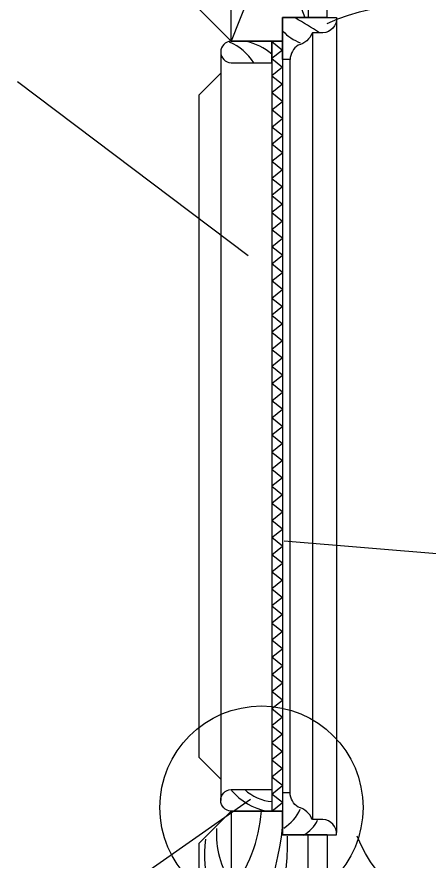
# Model space of a CAD drawing. Header units: metres. Extents: x 98 to 4434, y 156 to 5899.
# Drawn here: x 3429 to 3815, y 2239 to 3029 of the extents above; entities that cross this region are included whole.
import ezdxf

# ---------------------------------------------------------------- set-up
doc = ezdxf.new("R2010")
doc.units = ezdxf.units.M
for name, color, linetype in [('3', 3, 'Continuous'), ('4', 4, 'Continuous'), ('7', 7, 'Continuous'), ('BH', 3, 'Continuous'), ('DIM', 3, 'Continuous')]:
    doc.layers.add(name, color=color, linetype=linetype)
doc.dimstyles.get("Standard").update_dxf_attribs({"dimtxt": 2.5, "dimasz": 2.5, "dimexe": 1.25, "dimexo": 0.625, "dimtad": 1, "dimcen": 2.5, "dimazin": 3, "dimtfac": 1, "dimtmove": 0, "dimatfit": 3})

msp = doc.modelspace()

# ---------------------------------------------------------------- linework, layer by layer
at = {"layer": '3'}
for p, q in [((3705.56, 3014.28), (3705.56, 2278.26)), ((3684.63, 2989.35), (3684.63, 2303.39))]:
    msp.add_line(p, q, dxfattribs=at)
at = {"layer": '4'}
for p, q in [((3701.73, 3184.45), (3701.73, 3028.4)), ((3677.76, 3028.4), (3677.76, 3006.42)), ((3677.76, 3006.42), (3677.76, 3028.4)), ((3719.38, 3028.4), (3677.76, 3028.4)), ((3677.76, 3028.4), (3719.38, 3028.4)), ((3728.04, 3028.4), (3728.04, 2266.25)), ((3619.83, 2996.3), (3619.83, 2296.24)), ((3599.54, 2256.12), (3629.54, 2286.12)), ((3629.54, 2286.12), (3599.54, 2256.12)), ((3629.54, 2286.12), (3677.76, 2286.12)), ((3677.76, 2286.12), (3629.54, 2286.12)), ((3629.54, 2286.12), (3677.76, 2286.12)), ((3677.76, 2286.12), (3677.76, 2264.14)), ((3677.76, 2264.14), (3677.76, 2286.12)), ((3677.76, 2286.12), (3677.76, 2264.14)), ((3677.76, 2283.76), (3677.76, 2264.14)), ((3677.76, 2264.14), (3719.38, 2264.14)), ((3719.38, 2264.14), (3677.76, 2264.14)), ((3677.76, 2264.14), (3719.38, 2264.14)), ((3701.73, 1629.73), (3701.73, 2264.14)), ((3599.54, 2116.12), (3599.54, 2256.12))]:
    msp.add_line(p, q, dxfattribs=at)
msp.add_lwpolyline([(3629.54, 3006.42), (3677.76, 3006.42), (3629.54, 3006.42), (3677.76, 3006.42), (3677.76, 3028.4), (3719.38, 3028.4), (3719.38, 3184.45), (3677.76, 3184.45), (3677.76, 3206.42), (3629.54, 3206.42), (3599.54, 3176.42), (3599.54, 3036.42), (3629.54, 3006.42), (3599.54, 3036.42)], dxfattribs=at)
for points in [[(3715.52, 3014.28), (3705.56, 3014.28, -0.24), (3692.41, 3002.57, 0.25), (3684.68, 2989.15), (3677.76, 2989.15), (3677.76, 3028.4), (3728.04, 3028.4), (3728.04, 3028.4, -0.43)], [(3667.76, 3006.42), (3629.54, 3006.42, 0.96), (3629.54, 2986.17), (3667.76, 2986.17)], [(3667.76, 2286.12), (3629.54, 2286.12, -0.96), (3629.54, 2306.37), (3667.76, 2306.37)], [(3715.52, 2278.26), (3705.56, 2278.26, 0.24), (3692.41, 2289.97, -0.25), (3684.68, 2303.39), (3677.76, 2303.39), (3677.76, 2264.14), (3728.04, 2264.14), (3728.04, 2264.14, 0.43)]]:
    msp.add_lwpolyline(points, format="xyb", close=True, dxfattribs=at)
at = {"layer": '7'}
for p, q in [((3629.54, 3006.42), (3629.54, 3206.42)), ((3667.76, 3006.42), (3667.76, 2306.37)), ((3677.76, 3006.42), (3677.76, 2303.39)), ((3629.54, 2286.12), (3629.54, 1607.67))]:
    msp.add_line(p, q, dxfattribs=at)
for points in [[(3619.83, 2316.07), (3599.54, 2336.37), (3599.54, 2956.17), (3619.83, 2976.47)], [(3719.38, 2264.14), (3719.38, 1629.73), (3701.73, 1629.73)]]:
    msp.add_lwpolyline(points, dxfattribs=at)
at = {"layer": 'BH'}
for p, q in [((3629.54, 3206.42), (3698.57, 3028.4)), ((3699.91, 3184.45), (3629.54, 3006.42))]:
    msp.add_line(p, q, dxfattribs=at)
for points in [[(3668.18, 3006.42), (3667.76, 3006.08), (3677.76, 2998.08), (3667.76, 2990.08), (3677.76, 2982.08), (3667.76, 2974.08), (3677.76, 2966.08), (3667.76, 2958.08)], [(3667.76, 2894.08), (3677.76, 2902.08), (3667.76, 2910.08), (3677.76, 2918.08), (3667.76, 2926.08), (3677.76, 2934.08), (3667.76, 2942.08), (3677.76, 2950.08), (3667.76, 2958.08)], [(3667.76, 2894.08), (3677.76, 2886.08), (3667.76, 2878.08), (3677.76, 2870.08), (3667.76, 2862.08), (3677.76, 2854.08), (3667.76, 2846.08), (3677.76, 2838.08), (3667.76, 2830.08)], [(3667.76, 2766.08), (3677.76, 2774.08), (3667.76, 2782.08), (3677.76, 2790.08), (3667.76, 2798.08), (3677.76, 2806.08), (3667.76, 2814.08), (3677.76, 2822.08), (3667.76, 2830.08)], [(3667.76, 2766.08), (3677.76, 2758.08), (3667.76, 2750.08), (3677.76, 2742.08), (3667.76, 2734.08), (3677.76, 2726.08), (3667.76, 2718.08), (3677.76, 2710.08), (3667.76, 2702.08)], [(3667.76, 2638.08), (3677.76, 2646.08), (3667.76, 2654.08), (3677.76, 2662.08), (3667.76, 2670.08), (3677.76, 2678.08), (3667.76, 2686.08), (3677.76, 2694.08), (3667.76, 2702.08)], [(3667.76, 2638.08), (3677.76, 2630.08), (3667.76, 2622.08), (3677.76, 2614.08), (3667.76, 2606.08), (3677.76, 2598.08), (3667.76, 2590.08), (3677.76, 2582.08), (3667.76, 2574.08)], [(3667.76, 2510.08), (3677.76, 2518.08), (3667.76, 2526.08), (3677.76, 2534.08), (3667.76, 2542.08), (3677.76, 2550.08), (3667.76, 2558.08), (3677.76, 2566.08), (3667.76, 2574.08)], [(3667.76, 2510.08), (3677.76, 2502.08), (3667.76, 2494.08), (3677.76, 2486.08), (3667.76, 2478.08), (3677.76, 2470.08), (3667.76, 2462.08), (3677.76, 2454.08), (3667.76, 2446.08)], [(3667.76, 2382.08), (3677.76, 2390.08), (3667.76, 2398.08), (3677.76, 2406.08), (3667.76, 2414.08), (3677.76, 2422.08), (3667.76, 2430.08), (3677.76, 2438.08), (3667.76, 2446.08)], [(3667.76, 2382.08), (3677.76, 2374.08), (3667.76, 2366.08), (3677.76, 2358.08), (3667.76, 2350.08), (3677.76, 2342.08), (3667.76, 2334.08), (3677.76, 2326.08), (3667.76, 2318.08)], [(3667.76, 2286.12), (3667.76, 2286.12), (3677.76, 2294.12), (3667.76, 2302.12), (3677.76, 2310.12), (3667.76, 2318.12)]]:
    msp.add_lwpolyline(points, dxfattribs=at)
for centre, radius, start, end in [((2795.75, 1536.91), 1738.56, 58.19, 59.06), ((3709.64, 3045.18), 43.17, 222.83, 248.96), ((3607.51, 2957.8), 51.9, 33.26, 66.7), ((3631.45, 2952.21), 55.38, 49.21, 77.32), ((3670.89, 2336.68), 41.67, 226.71, 265.52), ((3675.12, 2344.6), 59.76, 220.88, 258.13), ((3514.64, 2297.57), 143.75, 322.71, 355.49), ((3658.67, 2303.35), 38.63, 301.49, 336.5), ((3682.13, 2291.27), 31.37, 298.85, 334.74), ((3694.18, 2263.93), 78.36, 175.7, 215.02), ((3349.88, 2310.53), 330.31, 327.84, 353.09), ((3729.84, 2245.63), 125.08, 173.47, 216.29), ((3464.46, 2256.23), 218.03, 319.2, 1.74)]:
    msp.add_arc(centre, radius, start, end, dxfattribs=at)
at = {"layer": 'DIM'}
for points in [[(3719.34, 3022.8, -0.25), (3883.37, 3015.04, 0.24), (4033.24, 2995.48)], [(3974.18, 2128.61, 0.14), (3855.29, 2179.2, -0.27), (3747.41, 2262.77)]]:
    msp.add_lwpolyline(points, format="xyb", dxfattribs=at)
msp.add_circle((3657.96, 2289.57), 95, dxfattribs=at)

# ---------------------------------------------------------------- leaders
for points in [[(3645.58, 2805.73), (3429.6, 2968.23)], [(3679.12, 2539.03), (4023.44, 2510.61)], [(3647.6, 2296.95), (3429.16, 2144.12)]]:
    msp.add_leader(points, dimstyle='Standard', dxfattribs=at)

doc.saveas('drawing.dxf')
